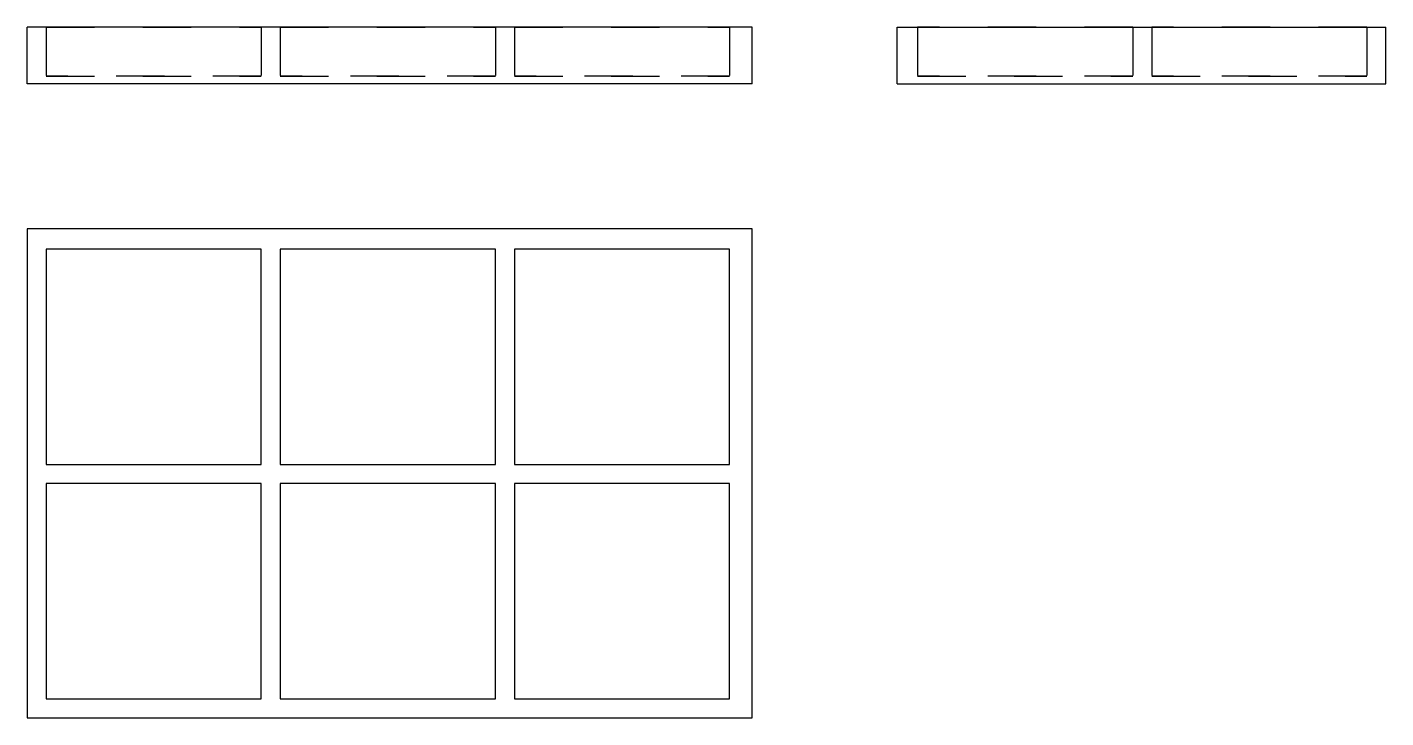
# Model space of a CAD drawing. Extents: x 0 to 2.81, y 0 to 1.43.
import ezdxf

# ---------------------------------------------------------------- set-up
doc = ezdxf.new("R2010")
doc.units = 0
doc.linetypes.add('HIDDEN', pattern=[0.075, 0.050025, -0.024975])
for name, color, linetype in [('FRONT', 7, 'CONTINUOUS'), ('FRONT_HID', 7, 'HIDDEN'), ('LEFT', 7, 'CONTINUOUS'), ('LEFT_HID', 7, 'HIDDEN'), ('TOP', 7, 'CONTINUOUS')]:
    doc.layers.add(name, color=color, linetype=linetype)

msp = doc.modelspace()

# ---------------------------------------------------------------- linework, layer by layer
at = {"layer": 'FRONT'}
for p, q in [((0, 1.310526), (0, 1.427714)), ((1.5, 1.427714), (0, 1.427714)), ((1.5, 1.310526), (1.5, 1.427714)), ((1.5, 1.310526), (0, 1.310526))]:
    msp.add_line(p, q, dxfattribs=at)
at = {"layer": 'FRONT_HID', "linetype": 'HIDDEN'}
for p, q in [((0.039062, 1.427714), (0.484375, 1.427714)), ((0.484375, 1.427714), (0.039062, 1.427714)), ((0.039062, 1.427714), (0.484375, 1.427714)), ((0.484375, 1.427714), (0.039062, 1.427714)), ((0.039062, 1.427714), (0.039062, 1.326151)), ((0.039062, 1.427714), (0.039062, 1.326151)), ((0.039062, 1.427714), (0.039062, 1.326151)), ((0.039062, 1.427714), (0.039062, 1.326151)), ((0.484375, 1.427714), (0.484375, 1.326151)), ((0.484375, 1.427714), (0.484375, 1.326151)), ((0.484375, 1.427714), (0.484375, 1.326151)), ((0.484375, 1.427714), (0.484375, 1.326151)), ((0.523438, 1.427714), (0.96875, 1.427714)), ((0.96875, 1.427714), (0.523438, 1.427714)), ((0.523438, 1.427714), (0.96875, 1.427714)), ((0.96875, 1.427714), (0.523438, 1.427714)), ((0.523438, 1.427714), (0.523438, 1.326151)), ((0.523438, 1.427714), (0.523438, 1.326151)), ((0.523438, 1.427714), (0.523438, 1.326151)), ((0.523438, 1.427714), (0.523438, 1.326151)), ((0.96875, 1.427714), (0.96875, 1.326151)), ((0.96875, 1.427714), (0.96875, 1.326151)), ((0.96875, 1.427714), (0.96875, 1.326151)), ((0.96875, 1.427714), (0.96875, 1.326151)), ((1.007812, 1.427714), (1.453125, 1.427714)), ((1.453125, 1.427714), (1.007812, 1.427714)), ((1.007812, 1.427714), (1.453125, 1.427714)), ((1.453125, 1.427714), (1.007812, 1.427714)), ((1.007812, 1.427714), (1.007812, 1.326151)), ((1.007812, 1.427714), (1.007812, 1.326151)), ((1.007812, 1.427714), (1.007812, 1.326151)), ((1.007812, 1.427714), (1.007812, 1.326151)), ((1.453125, 1.427714), (1.453125, 1.326151)), ((1.453125, 1.427714), (1.453125, 1.326151)), ((1.453125, 1.427714), (1.453125, 1.326151)), ((1.453125, 1.427714), (1.453125, 1.326151)), ((0.039062, 1.326151), (0.484375, 1.326151)), ((0.484375, 1.326151), (0.039062, 1.326151)), ((0.039062, 1.326151), (0.484375, 1.326151)), ((0.484375, 1.326151), (0.039062, 1.326151)), ((0.523438, 1.326151), (0.96875, 1.326151)), ((0.96875, 1.326151), (0.523438, 1.326151)), ((0.523438, 1.326151), (0.96875, 1.326151)), ((0.96875, 1.326151), (0.523438, 1.326151)), ((1.007812, 1.326151), (1.453125, 1.326151)), ((1.453125, 1.326151), (1.007812, 1.326151)), ((1.007812, 1.326151), (1.453125, 1.326151)), ((1.453125, 1.326151), (1.007812, 1.326151))]:
    msp.add_line(p, q, dxfattribs=at)
at = {"layer": 'LEFT'}
for p, q in [((1.8, 1.310526), (1.8, 1.427714)), ((1.8, 1.427714), (2.810526, 1.427714)), ((2.810526, 1.310526), (2.810526, 1.427714)), ((1.8, 1.310526), (2.810526, 1.310526))]:
    msp.add_line(p, q, dxfattribs=at)
at = {"layer": 'LEFT_HID', "linetype": 'HIDDEN'}
for p, q in [((1.841776, 1.427714), (2.287089, 1.427714)), ((2.287089, 1.427714), (1.841776, 1.427714)), ((1.841776, 1.427714), (2.287089, 1.427714)), ((2.287089, 1.427714), (1.841776, 1.427714)), ((1.841776, 1.427714), (2.287089, 1.427714)), ((2.287089, 1.427714), (1.841776, 1.427714)), ((1.841776, 1.427714), (1.841776, 1.326151)), ((1.841776, 1.427714), (1.841776, 1.326151)), ((1.841776, 1.427714), (1.841776, 1.326151)), ((1.841776, 1.427714), (1.841776, 1.326151)), ((1.841776, 1.427714), (1.841776, 1.326151)), ((1.841776, 1.427714), (1.841776, 1.326151)), ((2.287089, 1.427714), (2.287089, 1.326151)), ((2.287089, 1.427714), (2.287089, 1.326151)), ((2.287089, 1.427714), (2.287089, 1.326151)), ((2.287089, 1.427714), (2.287089, 1.326151)), ((2.287089, 1.427714), (2.287089, 1.326151)), ((2.287089, 1.427714), (2.287089, 1.326151)), ((2.326151, 1.427714), (2.771464, 1.427714)), ((2.771464, 1.427714), (2.326151, 1.427714)), ((2.326151, 1.427714), (2.771464, 1.427714)), ((2.771464, 1.427714), (2.326151, 1.427714)), ((2.326151, 1.427714), (2.771464, 1.427714)), ((2.771464, 1.427714), (2.326151, 1.427714)), ((2.326151, 1.427714), (2.326151, 1.326151)), ((2.326151, 1.427714), (2.326151, 1.326151)), ((2.326151, 1.427714), (2.326151, 1.326151)), ((2.326151, 1.427714), (2.326151, 1.326151)), ((2.326151, 1.427714), (2.326151, 1.326151)), ((2.326151, 1.427714), (2.326151, 1.326151)), ((2.771464, 1.427714), (2.771464, 1.326151)), ((2.771464, 1.427714), (2.771464, 1.326151)), ((2.771464, 1.427714), (2.771464, 1.326151)), ((2.771464, 1.427714), (2.771464, 1.326151)), ((2.771464, 1.427714), (2.771464, 1.326151)), ((2.771464, 1.427714), (2.771464, 1.326151)), ((1.841776, 1.326151), (2.287089, 1.326151)), ((2.287089, 1.326151), (1.841776, 1.326151)), ((1.841776, 1.326151), (2.287089, 1.326151)), ((2.287089, 1.326151), (1.841776, 1.326151)), ((1.841776, 1.326151), (2.287089, 1.326151)), ((2.287089, 1.326151), (1.841776, 1.326151)), ((2.326151, 1.326151), (2.771464, 1.326151)), ((2.771464, 1.326151), (2.326151, 1.326151)), ((2.326151, 1.326151), (2.771464, 1.326151)), ((2.771464, 1.326151), (2.326151, 1.326151)), ((2.771464, 1.326151), (2.326151, 1.326151)), ((2.326151, 1.326151), (2.771464, 1.326151))]:
    msp.add_line(p, q, dxfattribs=at)
at = {"layer": 'TOP'}
for p, q in [((0, 1.010526), (0, 0)), ((1.5, 1.010526), (0, 1.010526)), ((1.5, 0), (1.5, 1.010526)), ((0.039062, 0.96875), (0.039062, 0.523438)), ((0.484375, 0.96875), (0.039062, 0.96875)), ((0.484375, 0.523438), (0.484375, 0.96875)), ((0.523438, 0.96875), (0.523438, 0.523438)), ((0.96875, 0.96875), (0.523438, 0.96875)), ((0.96875, 0.523438), (0.96875, 0.96875)), ((1.007812, 0.96875), (1.007812, 0.523438)), ((1.453125, 0.96875), (1.007812, 0.96875)), ((1.453125, 0.523438), (1.453125, 0.96875)), ((0.039062, 0.523438), (0.484375, 0.523438)), ((0.523438, 0.523438), (0.96875, 0.523438)), ((1.007812, 0.523438), (1.453125, 0.523438)), ((0.039062, 0.484375), (0.039062, 0.039062)), ((0.484375, 0.484375), (0.039062, 0.484375)), ((0.484375, 0.039062), (0.484375, 0.484375)), ((0.523438, 0.484375), (0.523438, 0.039062)), ((0.96875, 0.484375), (0.523438, 0.484375)), ((0.96875, 0.039062), (0.96875, 0.484375)), ((1.007812, 0.484375), (1.007812, 0.039062)), ((1.453125, 0.484375), (1.007812, 0.484375)), ((1.453125, 0.039062), (1.453125, 0.484375)), ((0.039062, 0.039062), (0.484375, 0.039062)), ((0.523438, 0.039062), (0.96875, 0.039062)), ((1.007812, 0.039062), (1.453125, 0.039062)), ((0, 0), (1.5, 0))]:
    msp.add_line(p, q, dxfattribs=at)

doc.saveas('drawing.dxf')
